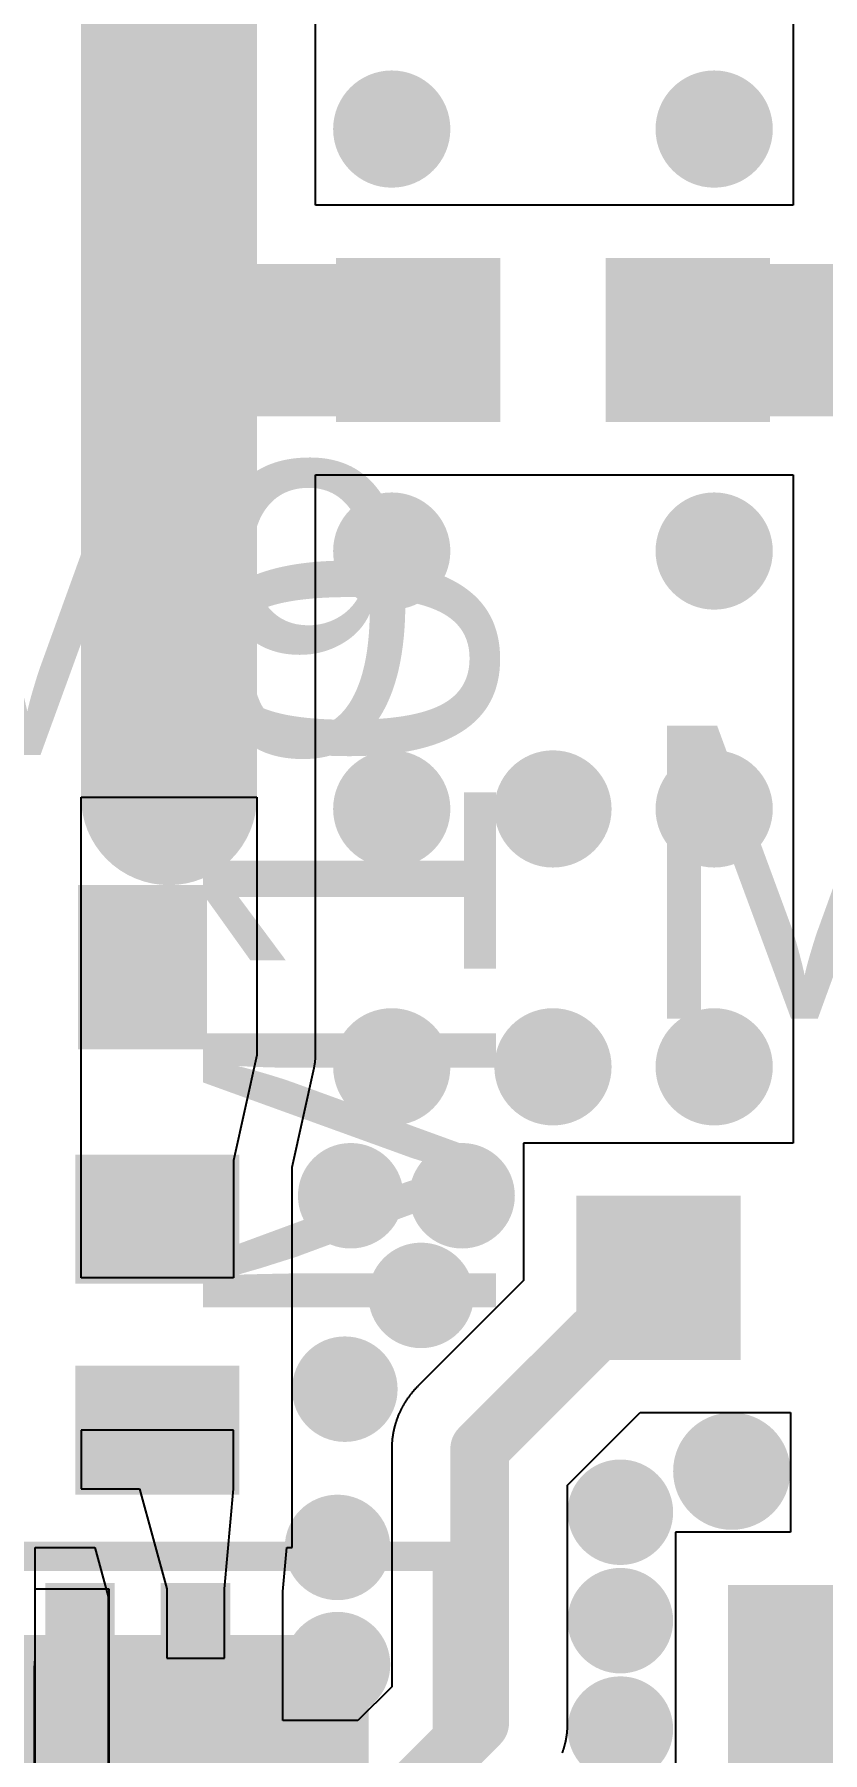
# Model space of a CAD drawing. Header units: millimetres. Extents: x -0.01 to 2.64, y -2.47 to 1.86.
# Drawn here: x 0.852 to 0.9865, y 0.639 to 0.9322 of the extents above; entities that cross this region are included whole.
import ezdxf

# ---------------------------------------------------------------- set-up
doc = ezdxf.new("R2010")
doc.units = ezdxf.units.MM
doc.header["$MEASUREMENT"] = 0
for name, color, linetype in [('BottomLayer', 5, 'Continuous'), ('BottomSolder', 6, 'Continuous'), ('MidLayer1', 16, 'Continuous'), ('MidLayer2', 76, 'Continuous'), ('TopLayer', 1, 'Continuous'), ('TopOverlay', 2, 'Continuous'), ('TopSolder', 216, 'Continuous'), ('ViaHoleLayer', 16, 'Continuous')]:
    doc.layers.add(name, color=color, linetype=linetype)
doc.styles.add('Arial', font='', dxfattribs={"height": 0.2})
doc.styles.get('Arial').set_extended_font_data('Arial')

# ---------------------------------------------------------------- blocks, each defined once
blk = doc.blocks.new('QFN16_3_3___R__G_18')
at = {"layer": 'BottomSolder'}
blk.add_hatch(color=6, dxfattribs=at).paths.add_polyline_path([(-0.05906, -0.05906), (0.05906, -0.05906), (0.05906, 0.05906), (-0.05906, 0.05906)])
at = {"layer": 'TopLayer'}
for points in [[(-0.02461, 0.06693), (-0.02461, 0.04331), (-0.03445, 0.04331), (-0.03445, 0.06693)], [(-0.00492, 0.06693), (-0.00492, 0.04331), (-0.01476, 0.04331), (-0.01476, 0.06693)], [(0.01476, 0.06693), (0.01476, 0.04331), (0.00492, 0.04331), (0.00492, 0.06693)], [(0.03445, 0.06693), (0.03445, 0.04331), (0.02461, 0.04331), (0.02461, 0.06693)], [(-0.06693, 0.03445), (-0.04331, 0.03445), (-0.04331, 0.02461), (-0.06693, 0.02461)], [(-0.03346, -0.03346), (-0.03346, 0.03346), (0.03346, 0.03346), (0.03346, -0.03346)], [(0.04331, 0.03445), (0.06693, 0.03445), (0.06693, 0.02461), (0.04331, 0.02461)], [(-0.06693, 0.01476), (-0.04331, 0.01476), (-0.04331, 0.00492), (-0.06693, 0.00492)], [(0.04331, 0.01476), (0.06693, 0.01476), (0.06693, 0.00492), (0.04331, 0.00492)], [(-0.06693, -0.00492), (-0.04331, -0.00492), (-0.04331, -0.01476), (-0.06693, -0.01476)], [(0.04331, -0.00492), (0.06693, -0.00492), (0.06693, -0.01476), (0.04331, -0.01476)], [(-0.06693, -0.02461), (-0.04331, -0.02461), (-0.04331, -0.03445), (-0.06693, -0.03445)], [(0.04331, -0.02461), (0.06693, -0.02461), (0.06693, -0.03445), (0.04331, -0.03445)], [(-0.03445, -0.06693), (-0.03445, -0.04331), (-0.02461, -0.04331), (-0.02461, -0.06693)], [(-0.01476, -0.06693), (-0.01476, -0.04331), (-0.00492, -0.04331), (-0.00492, -0.06693)], [(0.00492, -0.06693), (0.00492, -0.04331), (0.01476, -0.04331), (0.01476, -0.06693)], [(0.02461, -0.06693), (0.02461, -0.04331), (0.03445, -0.04331), (0.03445, -0.06693)]]:
    blk.add_hatch(color=1, dxfattribs=at).paths.add_polyline_path(points)
at = {"layer": 'TopSolder'}
for points in [[(-0.02361, 0.06793), (-0.02361, 0.04231), (-0.03545, 0.04231), (-0.03545, 0.06793)], [(-0.00392, 0.06793), (-0.00392, 0.04231), (-0.01576, 0.04231), (-0.01576, 0.06793)], [(0.01576, 0.06793), (0.01576, 0.04231), (0.00392, 0.04231), (0.00392, 0.06793)], [(0.03545, 0.06793), (0.03545, 0.04231), (0.02361, 0.04231), (0.02361, 0.06793)], [(-0.06793, 0.03545), (-0.04231, 0.03545), (-0.04231, 0.02361), (-0.06793, 0.02361)], [(0.04231, 0.03545), (0.06793, 0.03545), (0.06793, 0.02361), (0.04231, 0.02361)], [(-0.03446, -0.03446), (-0.03446, 0.03446), (0.03446, 0.03446), (0.03446, -0.03446)], [(-0.06793, 0.01576), (-0.04231, 0.01576), (-0.04231, 0.00392), (-0.06793, 0.00392)], [(0.04231, 0.01576), (0.06793, 0.01576), (0.06793, 0.00392), (0.04231, 0.00392)], [(-0.06793, -0.00392), (-0.04231, -0.00392), (-0.04231, -0.01576), (-0.06793, -0.01576)], [(0.04231, -0.00392), (0.06793, -0.00392), (0.06793, -0.01576), (0.04231, -0.01576)], [(-0.06793, -0.02361), (-0.04231, -0.02361), (-0.04231, -0.03545), (-0.06793, -0.03545)], [(0.04231, -0.02361), (0.06793, -0.02361), (0.06793, -0.03545), (0.04231, -0.03545)], [(-0.03545, -0.06793), (-0.03545, -0.04231), (-0.02361, -0.04231), (-0.02361, -0.06793)], [(-0.01576, -0.06793), (-0.01576, -0.04231), (-0.00392, -0.04231), (-0.00392, -0.06793)], [(0.00392, -0.06793), (0.00392, -0.04231), (0.01576, -0.04231), (0.01576, -0.06793)], [(0.02361, -0.06793), (0.02361, -0.04231), (0.03545, -0.04231), (0.03545, -0.06793)]]:
    blk.add_hatch(color=216, dxfattribs=at).paths.add_polyline_path(points)
at = {"layer": 'TopOverlay', "const_width": 0.005}
for points in [[(-0.0725, 0.0535), (-0.0535, 0.0725)], [(-0.0535, 0.0725), (-0.02997, 0.0725)], [(-0.02997, 0.0725), (0.0725, 0.0725)], [(0.0725, -0.0725), (0.0725, 0.0725)], [(-0.0725, 0.02097), (-0.0725, 0.0535)], [(-0.0725, -0.0725), (-0.0725, 0.02097)], [(-0.0725, -0.0725), (0.0725, -0.0725)]]:
    blk.add_lwpolyline(points, dxfattribs=at)
at = {"layer": 'TopOverlay', "const_width": 0.0025}
for points in [[(-0.05475, 0.0725, 1), (-0.05225, 0.0725, 1)], [(-0.05475, 0.0725, 1), (-0.05225, 0.0725, 1)], [(-0.03122, 0.0725, 1), (-0.02872, 0.0725, 1)], [(-0.03122, 0.0725, 1), (-0.02872, 0.0725, 1)], [(0.07125, 0.0725, 1), (0.07375, 0.0725, 1)], [(0.07125, 0.0725, 1), (0.07375, 0.0725, 1)], [(-0.07375, 0.0535, 1), (-0.07125, 0.0535, 1)], [(-0.07375, 0.0535, 1), (-0.07125, 0.0535, 1)], [(-0.07375, 0.02097, 1), (-0.07125, 0.02097, 1)], [(-0.07375, 0.02097, 1), (-0.07125, 0.02097, 1)], [(-0.07375, -0.0725, 1), (-0.07125, -0.0725, 1)], [(-0.07375, -0.0725, 1), (-0.07125, -0.0725, 1)], [(0.07125, -0.0725, 1), (0.07375, -0.0725, 1)], [(0.07125, -0.0725, 1), (0.07375, -0.0725, 1)]]:
    blk.add_lwpolyline(points, format="xyb", close=True, dxfattribs=at)
blk = doc.blocks.new('C_________S__A___C____20')
at = {"layer": 'TopLayer'}
for points in [[(-0.05118, 0.05512), (-0.01969, 0.05512), (-0.01969, -0.05512), (-0.05118, -0.05512)], [(0.01968, 0.05512), (0.05118, 0.05512), (0.05118, -0.05512), (0.01968, -0.05512)]]:
    blk.add_hatch(color=1, dxfattribs=at).paths.add_polyline_path(points)
at = {"layer": 'TopSolder'}
for points in [[(-0.05218, 0.05612), (-0.01869, 0.05612), (-0.01869, -0.05612), (-0.05218, -0.05612)], [(0.01868, 0.05612), (0.05218, 0.05612), (0.05218, -0.05612), (0.01868, -0.05612)]]:
    blk.add_hatch(color=216, dxfattribs=at).paths.add_polyline_path(points)
blk = doc.blocks.new('0402_26_26_20_23')
at = {"layer": 'TopLayer'}
for points in [[(-0.036, 0.013), (-0.01, 0.013), (-0.01, -0.013), (-0.036, -0.013)], [(0.01, 0.013), (0.036, 0.013), (0.036, -0.013), (0.01, -0.013)]]:
    blk.add_hatch(color=1, dxfattribs=at).paths.add_polyline_path(points)
at = {"layer": 'TopSolder'}
for points in [[(-0.037, 0.014), (-0.009, 0.014), (-0.009, -0.014), (-0.037, -0.014)], [(0.009, 0.014), (0.037, 0.014), (0.037, -0.014), (0.009, -0.014)]]:
    blk.add_hatch(color=216, dxfattribs=at).paths.add_polyline_path(points)
blk = doc.blocks.new('0402_26_26_20_25')
at = {"layer": 'TopLayer'}
for points in [[(-0.036, 0.013), (-0.01, 0.013), (-0.01, -0.013), (-0.036, -0.013)], [(0.01, 0.013), (0.036, 0.013), (0.036, -0.013), (0.01, -0.013)]]:
    blk.add_hatch(color=1, dxfattribs=at).paths.add_polyline_path(points)
at = {"layer": 'TopSolder'}
for points in [[(-0.037, 0.014), (-0.009, 0.014), (-0.009, -0.014), (-0.037, -0.014)], [(0.009, 0.014), (0.037, 0.014), (0.037, -0.014), (0.009, -0.014)]]:
    blk.add_hatch(color=216, dxfattribs=at).paths.add_polyline_path(points)
blk = doc.blocks.new('0402_20_26_16_26')
at = {"layer": 'TopLayer'}
for points in [[(-0.028, 0.013), (-0.008, 0.013), (-0.008, -0.013), (-0.028, -0.013)], [(0.008, 0.013), (0.028, 0.013), (0.028, -0.013), (0.008, -0.013)]]:
    blk.add_hatch(color=1, dxfattribs=at).paths.add_polyline_path(points)
at = {"layer": 'TopSolder'}
for points in [[(-0.029, 0.014), (-0.007, 0.014), (-0.007, -0.014), (-0.029, -0.014)], [(0.007, 0.014), (0.029, 0.014), (0.029, -0.014), (0.007, -0.014)]]:
    blk.add_hatch(color=216, dxfattribs=at).paths.add_polyline_path(points)
blk = doc.blocks.new('0402_20_26_16_27')
at = {"layer": 'TopLayer'}
for points in [[(-0.028, 0.013), (-0.008, 0.013), (-0.008, -0.013), (-0.028, -0.013)], [(0.008, 0.013), (0.028, 0.013), (0.028, -0.013), (0.008, -0.013)]]:
    blk.add_hatch(color=1, dxfattribs=at).paths.add_polyline_path(points)
at = {"layer": 'TopSolder'}
for points in [[(-0.029, 0.014), (-0.007, 0.014), (-0.007, -0.014), (-0.029, -0.014)], [(0.007, 0.014), (0.029, 0.014), (0.029, -0.014), (0.007, -0.014)]]:
    blk.add_hatch(color=216, dxfattribs=at).paths.add_polyline_path(points)

msp = doc.modelspace()

# ---------------------------------------------------------------- hatches: boundary and pattern name
at = {"layer": 'BottomLayer'}
h = msp.add_hatch(color=5, dxfattribs=at)
edge = h.paths.add_edge_path()
edge.add_arc((0.913, 0.916), 0.01, 0, 360)
h = msp.add_hatch(color=5, dxfattribs=at)
edge = h.paths.add_edge_path()
edge.add_arc((0.968, 0.916), 0.01, 0, 360)
h = msp.add_hatch(color=5, dxfattribs=at)
edge = h.paths.add_edge_path()
edge.add_arc((0.913, 0.844), 0.01, 0, 360)
h = msp.add_hatch(color=5, dxfattribs=at)
edge = h.paths.add_edge_path()
edge.add_arc((0.968, 0.844), 0.01, 0, 360)
h = msp.add_hatch(color=5, dxfattribs=at)
edge = h.paths.add_edge_path()
edge.add_arc((0.913, 0.8), 0.01, 0, 360)
h = msp.add_hatch(color=5, dxfattribs=at)
edge = h.paths.add_edge_path()
edge.add_arc((0.9405, 0.8), 0.01, 0, 360)
h = msp.add_hatch(color=5, dxfattribs=at)
edge = h.paths.add_edge_path()
edge.add_arc((0.968, 0.8), 0.01, 0, 360)
h = msp.add_hatch(color=5, dxfattribs=at)
edge = h.paths.add_edge_path()
edge.add_arc((0.913, 0.756), 0.01, 0, 360)
h = msp.add_hatch(color=5, dxfattribs=at)
edge = h.paths.add_edge_path()
edge.add_arc((0.9405, 0.756), 0.01, 0, 360)
h = msp.add_hatch(color=5, dxfattribs=at)
edge = h.paths.add_edge_path()
edge.add_arc((0.968, 0.756), 0.01, 0, 360)
h = msp.add_hatch(color=5, dxfattribs=at)
edge = h.paths.add_edge_path()
edge.add_arc((0.906, 0.734), 0.009, 0, 360)
h = msp.add_hatch(color=5, dxfattribs=at)
edge = h.paths.add_edge_path()
edge.add_arc((0.925, 0.734), 0.009, 0, 360)
h = msp.add_hatch(color=5, dxfattribs=at)
edge = h.paths.add_edge_path()
edge.add_arc((0.918, 0.717), 0.009, 0, 360)
h = msp.add_hatch(color=5, dxfattribs=at)
edge = h.paths.add_edge_path()
edge.add_arc((0.905, 0.701), 0.009, 0, 360)
h = msp.add_hatch(color=5, dxfattribs=at)
edge = h.paths.add_edge_path()
edge.add_arc((0.971, 0.687), 0.01, 0, 360)
h = msp.add_hatch(color=5, dxfattribs=at)
edge = h.paths.add_edge_path()
edge.add_arc((0.952, 0.68), 0.009, 0, 360)
h = msp.add_hatch(color=5, dxfattribs=at)
edge = h.paths.add_edge_path()
edge.add_arc((0.90375, 0.674), 0.009, 0, 360)
h = msp.add_hatch(color=5, dxfattribs=at)
edge = h.paths.add_edge_path()
edge.add_arc((0.952, 0.6615), 0.009, 0, 360)
h = msp.add_hatch(color=5, dxfattribs=at)
edge = h.paths.add_edge_path()
edge.add_arc((0.90375, 0.654), 0.009, 0, 360)
h = msp.add_hatch(color=5, dxfattribs=at)
edge = h.paths.add_edge_path()
edge.add_arc((0.952, 0.643), 0.009, 0, 360)
at = {"layer": 'MidLayer1'}
h = msp.add_hatch(color=16, dxfattribs=at)
edge = h.paths.add_edge_path()
edge.add_arc((0.913, 0.916), 0.01, 0, 360)
h = msp.add_hatch(color=16, dxfattribs=at)
edge = h.paths.add_edge_path()
edge.add_arc((0.968, 0.916), 0.01, 0, 360)
h = msp.add_hatch(color=16, dxfattribs=at)
edge = h.paths.add_edge_path()
edge.add_arc((0.913, 0.844), 0.01, 0, 360)
h = msp.add_hatch(color=16, dxfattribs=at)
edge = h.paths.add_edge_path()
edge.add_arc((0.968, 0.844), 0.01, 0, 360)
h = msp.add_hatch(color=16, dxfattribs=at)
edge = h.paths.add_edge_path()
edge.add_arc((0.913, 0.8), 0.01, 0, 360)
h = msp.add_hatch(color=16, dxfattribs=at)
edge = h.paths.add_edge_path()
edge.add_arc((0.9405, 0.8), 0.01, 0, 360)
h = msp.add_hatch(color=16, dxfattribs=at)
edge = h.paths.add_edge_path()
edge.add_arc((0.968, 0.8), 0.01, 0, 360)
h = msp.add_hatch(color=16, dxfattribs=at)
edge = h.paths.add_edge_path()
edge.add_arc((0.913, 0.756), 0.01, 0, 360)
h = msp.add_hatch(color=16, dxfattribs=at)
edge = h.paths.add_edge_path()
edge.add_arc((0.9405, 0.756), 0.01, 0, 360)
h = msp.add_hatch(color=16, dxfattribs=at)
edge = h.paths.add_edge_path()
edge.add_arc((0.968, 0.756), 0.01, 0, 360)
h = msp.add_hatch(color=16, dxfattribs=at)
edge = h.paths.add_edge_path()
edge.add_arc((0.906, 0.734), 0.009, 0, 360)
h = msp.add_hatch(color=16, dxfattribs=at)
edge = h.paths.add_edge_path()
edge.add_arc((0.925, 0.734), 0.009, 0, 360)
h = msp.add_hatch(color=16, dxfattribs=at)
edge = h.paths.add_edge_path()
edge.add_arc((0.918, 0.717), 0.009, 0, 360)
h = msp.add_hatch(color=16, dxfattribs=at)
edge = h.paths.add_edge_path()
edge.add_arc((0.905, 0.701), 0.009, 0, 360)
h = msp.add_hatch(color=16, dxfattribs=at)
edge = h.paths.add_edge_path()
edge.add_arc((0.971, 0.687), 0.01, 0, 360)
h = msp.add_hatch(color=16, dxfattribs=at)
edge = h.paths.add_edge_path()
edge.add_arc((0.952, 0.68), 0.009, 0, 360)
h = msp.add_hatch(color=16, dxfattribs=at)
edge = h.paths.add_edge_path()
edge.add_arc((0.90375, 0.674), 0.009, 0, 360)
h = msp.add_hatch(color=16, dxfattribs=at)
edge = h.paths.add_edge_path()
edge.add_arc((0.952, 0.6615), 0.009, 0, 360)
h = msp.add_hatch(color=16, dxfattribs=at)
edge = h.paths.add_edge_path()
edge.add_arc((0.90375, 0.654), 0.009, 0, 360)
h = msp.add_hatch(color=16, dxfattribs=at)
edge = h.paths.add_edge_path()
edge.add_arc((0.952, 0.643), 0.009, 0, 360)
at = {"layer": 'MidLayer2'}
h = msp.add_hatch(color=76, dxfattribs=at)
edge = h.paths.add_edge_path()
edge.add_arc((0.913, 0.916), 0.01, 0, 360)
h = msp.add_hatch(color=76, dxfattribs=at)
edge = h.paths.add_edge_path()
edge.add_arc((0.968, 0.916), 0.01, 0, 360)
h = msp.add_hatch(color=76, dxfattribs=at)
edge = h.paths.add_edge_path()
edge.add_arc((0.913, 0.844), 0.01, 0, 360)
h = msp.add_hatch(color=76, dxfattribs=at)
edge = h.paths.add_edge_path()
edge.add_arc((0.968, 0.844), 0.01, 0, 360)
h = msp.add_hatch(color=76, dxfattribs=at)
edge = h.paths.add_edge_path()
edge.add_arc((0.913, 0.8), 0.01, 0, 360)
h = msp.add_hatch(color=76, dxfattribs=at)
edge = h.paths.add_edge_path()
edge.add_arc((0.9405, 0.8), 0.01, 0, 360)
h = msp.add_hatch(color=76, dxfattribs=at)
edge = h.paths.add_edge_path()
edge.add_arc((0.968, 0.8), 0.01, 0, 360)
h = msp.add_hatch(color=76, dxfattribs=at)
edge = h.paths.add_edge_path()
edge.add_arc((0.913, 0.756), 0.01, 0, 360)
h = msp.add_hatch(color=76, dxfattribs=at)
edge = h.paths.add_edge_path()
edge.add_arc((0.9405, 0.756), 0.01, 0, 360)
h = msp.add_hatch(color=76, dxfattribs=at)
edge = h.paths.add_edge_path()
edge.add_arc((0.968, 0.756), 0.01, 0, 360)
h = msp.add_hatch(color=76, dxfattribs=at)
edge = h.paths.add_edge_path()
edge.add_arc((0.906, 0.734), 0.009, 0, 360)
h = msp.add_hatch(color=76, dxfattribs=at)
edge = h.paths.add_edge_path()
edge.add_arc((0.925, 0.734), 0.009, 0, 360)
h = msp.add_hatch(color=76, dxfattribs=at)
edge = h.paths.add_edge_path()
edge.add_arc((0.918, 0.717), 0.009, 0, 360)
h = msp.add_hatch(color=76, dxfattribs=at)
edge = h.paths.add_edge_path()
edge.add_arc((0.905, 0.701), 0.009, 0, 360)
h = msp.add_hatch(color=76, dxfattribs=at)
edge = h.paths.add_edge_path()
edge.add_arc((0.971, 0.687), 0.01, 0, 360)
h = msp.add_hatch(color=76, dxfattribs=at)
edge = h.paths.add_edge_path()
edge.add_arc((0.952, 0.68), 0.009, 0, 360)
h = msp.add_hatch(color=76, dxfattribs=at)
edge = h.paths.add_edge_path()
edge.add_arc((0.90375, 0.674), 0.009, 0, 360)
h = msp.add_hatch(color=76, dxfattribs=at)
edge = h.paths.add_edge_path()
edge.add_arc((0.952, 0.6615), 0.009, 0, 360)
h = msp.add_hatch(color=76, dxfattribs=at)
edge = h.paths.add_edge_path()
edge.add_arc((0.90375, 0.654), 0.009, 0, 360)
h = msp.add_hatch(color=76, dxfattribs=at)
edge = h.paths.add_edge_path()
edge.add_arc((0.952, 0.643), 0.009, 0, 360)
at = {"layer": 'TopLayer'}
h = msp.add_hatch(color=1, dxfattribs=at)
edge = h.paths.add_edge_path()
edge.add_arc((0.913, 0.916), 0.01, 0, 360)
h = msp.add_hatch(color=1, dxfattribs=at)
edge = h.paths.add_edge_path()
edge.add_arc((0.968, 0.916), 0.01, 0, 360)
h = msp.add_hatch(color=1, dxfattribs=at)
edge = h.paths.add_edge_path()
edge.add_arc((0.913, 0.844), 0.01, 0, 360)
h = msp.add_hatch(color=1, dxfattribs=at)
edge = h.paths.add_edge_path()
edge.add_arc((0.968, 0.844), 0.01, 0, 360)
h = msp.add_hatch(color=1, dxfattribs=at)
edge = h.paths.add_edge_path()
edge.add_arc((0.913, 0.8), 0.01, 0, 360)
h = msp.add_hatch(color=1, dxfattribs=at)
edge = h.paths.add_edge_path()
edge.add_arc((0.9405, 0.8), 0.01, 0, 360)
h = msp.add_hatch(color=1, dxfattribs=at)
edge = h.paths.add_edge_path()
edge.add_arc((0.968, 0.8), 0.01, 0, 360)
h = msp.add_hatch(color=1, dxfattribs=at)
edge = h.paths.add_edge_path()
edge.add_arc((0.913, 0.756), 0.01, 0, 360)
h = msp.add_hatch(color=1, dxfattribs=at)
edge = h.paths.add_edge_path()
edge.add_arc((0.9405, 0.756), 0.01, 0, 360)
h = msp.add_hatch(color=1, dxfattribs=at)
edge = h.paths.add_edge_path()
edge.add_arc((0.968, 0.756), 0.01, 0, 360)
h = msp.add_hatch(color=1, dxfattribs=at)
edge = h.paths.add_edge_path()
edge.add_arc((0.906, 0.734), 0.009, 0, 360)
h = msp.add_hatch(color=1, dxfattribs=at)
edge = h.paths.add_edge_path()
edge.add_arc((0.925, 0.734), 0.009, 0, 360)
h = msp.add_hatch(color=1, dxfattribs=at)
edge = h.paths.add_edge_path()
edge.add_arc((0.918, 0.717), 0.009, 0, 360)
h = msp.add_hatch(color=1, dxfattribs=at)
edge = h.paths.add_edge_path()
edge.add_arc((0.905, 0.701), 0.009, 0, 360)
h = msp.add_hatch(color=1, dxfattribs=at)
edge = h.paths.add_edge_path()
edge.add_arc((0.971, 0.687), 0.01, 0, 360)
h = msp.add_hatch(color=1, dxfattribs=at)
edge = h.paths.add_edge_path()
edge.add_arc((0.952, 0.68), 0.009, 0, 360)
h = msp.add_hatch(color=1, dxfattribs=at)
edge = h.paths.add_edge_path()
edge.add_arc((0.90375, 0.674), 0.009, 0, 360)
h = msp.add_hatch(color=1, dxfattribs=at)
edge = h.paths.add_edge_path()
edge.add_arc((0.952, 0.6615), 0.009, 0, 360)
msp.add_hatch(color=1, dxfattribs=at).paths.add_polyline_path([(0.85492, 0.64331), (0.85499, 0.64331), (0.85499, 0.66693), (0.85492, 0.66693)])
h = msp.add_hatch(color=1, dxfattribs=at)
edge = h.paths.add_edge_path()
edge.add_arc((0.90375, 0.654), 0.009, 0, 360)
h = msp.add_hatch(color=1, dxfattribs=at)
edge = h.paths.add_edge_path()
edge.add_arc((0.952, 0.643), 0.009, 0, 360)
at = {"layer": 'ViaHoleLayer'}
h = msp.add_hatch(color=16, dxfattribs=at)
edge = h.paths.add_edge_path()
edge.add_arc((0.913, 0.916), 0.005, 0, 360)
h = msp.add_hatch(color=16, dxfattribs=at)
edge = h.paths.add_edge_path()
edge.add_arc((0.968, 0.916), 0.005, 0, 360)
h = msp.add_hatch(color=16, dxfattribs=at)
edge = h.paths.add_edge_path()
edge.add_arc((0.913, 0.844), 0.005, 0, 360)
h = msp.add_hatch(color=16, dxfattribs=at)
edge = h.paths.add_edge_path()
edge.add_arc((0.968, 0.844), 0.005, 0, 360)
h = msp.add_hatch(color=16, dxfattribs=at)
edge = h.paths.add_edge_path()
edge.add_arc((0.913, 0.8), 0.005, 0, 360)
h = msp.add_hatch(color=16, dxfattribs=at)
edge = h.paths.add_edge_path()
edge.add_arc((0.9405, 0.8), 0.005, 0, 360)
h = msp.add_hatch(color=16, dxfattribs=at)
edge = h.paths.add_edge_path()
edge.add_arc((0.968, 0.8), 0.005, 0, 360)
h = msp.add_hatch(color=16, dxfattribs=at)
edge = h.paths.add_edge_path()
edge.add_arc((0.913, 0.756), 0.005, 0, 360)
h = msp.add_hatch(color=16, dxfattribs=at)
edge = h.paths.add_edge_path()
edge.add_arc((0.9405, 0.756), 0.005, 0, 360)
h = msp.add_hatch(color=16, dxfattribs=at)
edge = h.paths.add_edge_path()
edge.add_arc((0.968, 0.756), 0.005, 0, 360)
h = msp.add_hatch(color=16, dxfattribs=at)
edge = h.paths.add_edge_path()
edge.add_arc((0.906, 0.734), 0.004, 0, 360)
h = msp.add_hatch(color=16, dxfattribs=at)
edge = h.paths.add_edge_path()
edge.add_arc((0.925, 0.734), 0.004, 0, 360)
h = msp.add_hatch(color=16, dxfattribs=at)
edge = h.paths.add_edge_path()
edge.add_arc((0.918, 0.717), 0.004, 0, 360)
h = msp.add_hatch(color=16, dxfattribs=at)
edge = h.paths.add_edge_path()
edge.add_arc((0.905, 0.701), 0.004, 0, 360)
h = msp.add_hatch(color=16, dxfattribs=at)
edge = h.paths.add_edge_path()
edge.add_arc((0.971, 0.687), 0.005, 0, 360)
h = msp.add_hatch(color=16, dxfattribs=at)
edge = h.paths.add_edge_path()
edge.add_arc((0.952, 0.68), 0.004, 0, 360)
h = msp.add_hatch(color=16, dxfattribs=at)
edge = h.paths.add_edge_path()
edge.add_arc((0.90375, 0.674), 0.004, 0, 360)
h = msp.add_hatch(color=16, dxfattribs=at)
edge = h.paths.add_edge_path()
edge.add_arc((0.952, 0.6615), 0.004, 0, 360)
h = msp.add_hatch(color=16, dxfattribs=at)
edge = h.paths.add_edge_path()
edge.add_arc((0.90375, 0.654), 0.004, 0, 360)
h = msp.add_hatch(color=16, dxfattribs=at)
edge = h.paths.add_edge_path()
edge.add_arc((0.952, 0.643), 0.004, 0, 360)

# ---------------------------------------------------------------- linework, layer by layer
at = {"layer": 'TopLayer'}
for p, q in [((0.9, 0.903), (0.9, 1.29764)), ((0.9815, 1.10512), (0.9815, 0.903)), ((0.9045, 0.903), (0.9, 0.903)), ((0.90453, 0.903), (0.9045, 0.903)), ((0.97647, 0.903), (0.90453, 0.903)), ((0.9765, 0.903), (0.97647, 0.903)), ((0.9815, 0.903), (0.9765, 0.903)), ((0.9, 0.802), (0.9, 0.857)), ((0.9, 0.857), (0.9045, 0.857)), ((0.9045, 0.857), (0.90453, 0.857)), ((0.90453, 0.857), (0.97647, 0.857)), ((0.97647, 0.857), (0.9765, 0.857)), ((0.9765, 0.857), (0.9815, 0.857)), ((0.9815, 0.857), (0.9815, 0.76761)), ((0.86, 0.72), (0.86, 0.802)), ((0.86, 0.802), (0.89, 0.802)), ((0.89, 0.802), (0.89, 0.758)), ((0.9, 0.758), (0.9, 0.802)), ((0.9815, 0.76761), (0.9815, 0.743)), ((0.89, 0.758), (0.886, 0.74)), ((0.89986, 0.75636), (0.89987, 0.75639)), ((0.89987, 0.75641), (0.89988, 0.75644)), ((0.89987, 0.7564), (0.89987, 0.75641)), ((0.89987, 0.75639), (0.89987, 0.7564)), ((0.89988, 0.75648), (0.89989, 0.75649)), ((0.89988, 0.75644), (0.89988, 0.75648)), ((0.89989, 0.75655), (0.8999, 0.75658)), ((0.89989, 0.75653), (0.89989, 0.75655)), ((0.89989, 0.75651), (0.89989, 0.75653)), ((0.89989, 0.75649), (0.89989, 0.75651)), ((0.8999, 0.75662), (0.89991, 0.75665)), ((0.8999, 0.75659), (0.8999, 0.75662)), ((0.8999, 0.75658), (0.8999, 0.75659)), ((0.89991, 0.75668), (0.89992, 0.75671)), ((0.89991, 0.75667), (0.89991, 0.75668)), ((0.89991, 0.75665), (0.89991, 0.75667)), ((0.89992, 0.75677), (0.89993, 0.7568)), ((0.89992, 0.75675), (0.89992, 0.75677)), ((0.89992, 0.75674), (0.89992, 0.75675)), ((0.89992, 0.75671), (0.89992, 0.75674)), ((0.89993, 0.75684), (0.89994, 0.75687)), ((0.89993, 0.75682), (0.89993, 0.75684)), ((0.89993, 0.7568), (0.89993, 0.75682)), ((0.89994, 0.75695), (0.89995, 0.75698)), ((0.89994, 0.75693), (0.89994, 0.75695)), ((0.89994, 0.7569), (0.89994, 0.75693)), ((0.89994, 0.75689), (0.89994, 0.7569)), ((0.89994, 0.75687), (0.89994, 0.75689)), ((0.89995, 0.75703), (0.89996, 0.75706)), ((0.89995, 0.75702), (0.89995, 0.75703)), ((0.89995, 0.75701), (0.89995, 0.75702)), ((0.89995, 0.75698), (0.89995, 0.75701)), ((0.89996, 0.75715), (0.89997, 0.75717)), ((0.89996, 0.75713), (0.89996, 0.75715)), ((0.89996, 0.75711), (0.89996, 0.75713)), ((0.89996, 0.75709), (0.89996, 0.75711)), ((0.89996, 0.75706), (0.89996, 0.75709)), ((0.89997, 0.75729), (0.89998, 0.75731)), ((0.89997, 0.75726), (0.89997, 0.75729)), ((0.89997, 0.75724), (0.89997, 0.75726)), ((0.89997, 0.75723), (0.89997, 0.75724)), ((0.89997, 0.7572), (0.89997, 0.75723)), ((0.89997, 0.75717), (0.89997, 0.7572)), ((0.89998, 0.75742), (0.89999, 0.75746)), ((0.89998, 0.75738), (0.89998, 0.75742)), ((0.89998, 0.75742), (0.89998, 0.75742)), ((0.89998, 0.75742), (0.89998, 0.75742)), ((0.89998, 0.75735), (0.89998, 0.75738)), ((0.89998, 0.75733), (0.89998, 0.75735)), ((0.89998, 0.75731), (0.89998, 0.75733)), ((0.89999, 0.75766), (0.9, 0.75769)), ((0.89999, 0.75764), (0.89999, 0.75766)), ((0.89999, 0.75762), (0.89999, 0.75764)), ((0.89999, 0.7576), (0.89999, 0.75762)), ((0.89999, 0.75757), (0.89999, 0.7576)), ((0.89999, 0.75755), (0.89999, 0.75757)), ((0.89999, 0.75754), (0.89999, 0.75755)), ((0.89999, 0.75751), (0.89999, 0.75754)), ((0.89999, 0.75749), (0.89999, 0.75751)), ((0.89999, 0.75746), (0.89999, 0.75749)), ((0.9, 0.75798), (0.9, 0.758)), ((0.9, 0.75796), (0.9, 0.75798)), ((0.9, 0.75793), (0.9, 0.75796)), ((0.9, 0.75791), (0.9, 0.75793)), ((0.9, 0.75789), (0.9, 0.75791)), ((0.9, 0.75787), (0.9, 0.75789)), ((0.9, 0.75784), (0.9, 0.75787)), ((0.9, 0.75782), (0.9, 0.75784)), ((0.9, 0.75781), (0.9, 0.75782)), ((0.9, 0.75778), (0.9, 0.75781)), ((0.9, 0.75774), (0.9, 0.75778)), ((0.9, 0.75773), (0.9, 0.75774)), ((0.9, 0.75772), (0.9, 0.75773)), ((0.9, 0.75769), (0.9, 0.75772)), ((0.896, 0.7389), (0.89976, 0.75583)), ((0.89976, 0.75583), (0.89977, 0.75585)), ((0.89977, 0.75587), (0.89978, 0.7559)), ((0.89977, 0.75585), (0.89977, 0.75587)), ((0.89978, 0.75592), (0.89979, 0.75594)), ((0.89978, 0.7559), (0.89978, 0.75592)), ((0.89979, 0.75596), (0.8998, 0.75599)), ((0.89979, 0.75594), (0.89979, 0.75596)), ((0.8998, 0.75602), (0.89981, 0.75605)), ((0.8998, 0.75601), (0.8998, 0.75602)), ((0.8998, 0.75599), (0.8998, 0.75601)), ((0.89981, 0.75605), (0.89982, 0.75609)), ((0.89982, 0.75614), (0.89983, 0.75618)), ((0.89982, 0.7561), (0.89982, 0.75614)), ((0.89982, 0.75609), (0.89982, 0.7561)), ((0.89982, 0.75609), (0.89982, 0.75609)), ((0.89983, 0.75619), (0.89984, 0.75622)), ((0.89983, 0.75618), (0.89983, 0.75619)), ((0.89983, 0.75618), (0.89983, 0.75618)), ((0.89984, 0.75622), (0.89985, 0.75625)), ((0.89985, 0.75629), (0.89986, 0.75631)), ((0.89985, 0.75627), (0.89985, 0.75629)), ((0.89985, 0.75625), (0.89985, 0.75627)), ((0.89986, 0.75633), (0.89986, 0.75636)), ((0.89986, 0.75631), (0.89986, 0.75633)), ((0.9815, 0.743), (0.9355, 0.743)), ((0.9355, 0.743), (0.9355, 0.71955)), ((0.886, 0.74), (0.886, 0.72)), ((0.896, 0.72), (0.896, 0.7389)), ((0.886, 0.72), (0.86, 0.72)), ((0.896, 0.71998), (0.896, 0.72)), ((0.896, 0.71), (0.896, 0.71998)), ((0.9355, 0.71955), (0.91739, 0.70144)), ((0.896, 0.69402), (0.896, 0.71)), ((0.91672, 0.70073), (0.91665, 0.70065)), ((0.91679, 0.70081), (0.91672, 0.70073)), ((0.91687, 0.70089), (0.91679, 0.70081)), ((0.91694, 0.70097), (0.91687, 0.70089)), ((0.91701, 0.70105), (0.91694, 0.70097)), ((0.91709, 0.70113), (0.91701, 0.70105)), ((0.91716, 0.70121), (0.91709, 0.70113)), ((0.91724, 0.70129), (0.91716, 0.70121)), ((0.91732, 0.70137), (0.91724, 0.70129)), ((0.91739, 0.70144), (0.91732, 0.70137)), ((0.91469, 0.69776), (0.91466, 0.6977)), ((0.91472, 0.69781), (0.91469, 0.69776)), ((0.91475, 0.69786), (0.91472, 0.69781)), ((0.91478, 0.69792), (0.91475, 0.69786)), ((0.9148, 0.69796), (0.91478, 0.69792)), ((0.91485, 0.69805), (0.9148, 0.69796)), ((0.91488, 0.6981), (0.91485, 0.69805)), ((0.9149, 0.69815), (0.91488, 0.6981)), ((0.91496, 0.69824), (0.9149, 0.69815)), ((0.91501, 0.69834), (0.91496, 0.69824)), ((0.91503, 0.69837), (0.91501, 0.69834)), ((0.91506, 0.69843), (0.91503, 0.69837)), ((0.91512, 0.69853), (0.91506, 0.69843)), ((0.91518, 0.69862), (0.91512, 0.69853)), ((0.91521, 0.69868), (0.91518, 0.69862)), ((0.91523, 0.69871), (0.91521, 0.69868)), ((0.91529, 0.6988), (0.91523, 0.69871)), ((0.91535, 0.6989), (0.91529, 0.6988)), ((0.91539, 0.69895), (0.91535, 0.6989)), ((0.91541, 0.69899), (0.91539, 0.69895)), ((0.91547, 0.69908), (0.91541, 0.69899)), ((0.91553, 0.69917), (0.91547, 0.69908)), ((0.91559, 0.69926), (0.91553, 0.69917)), ((0.91565, 0.69935), (0.91559, 0.69926)), ((0.91571, 0.69944), (0.91565, 0.69935)), ((0.91575, 0.69949), (0.91571, 0.69944)), ((0.91578, 0.69953), (0.91575, 0.69949)), ((0.91584, 0.69962), (0.91578, 0.69953)), ((0.9159, 0.69971), (0.91584, 0.69962)), ((0.91597, 0.69979), (0.9159, 0.69971)), ((0.91603, 0.69988), (0.91597, 0.69979)), ((0.9161, 0.69997), (0.91603, 0.69988)), ((0.91617, 0.70005), (0.9161, 0.69997)), ((0.91623, 0.70014), (0.91617, 0.70005)), ((0.9163, 0.70023), (0.91623, 0.70014)), ((0.91637, 0.70031), (0.9163, 0.70023)), ((0.91644, 0.7004), (0.91637, 0.70031)), ((0.91651, 0.70048), (0.91644, 0.7004)), ((0.91658, 0.70056), (0.91651, 0.70048)), ((0.91665, 0.70065), (0.91658, 0.70056)), ((0.91354, 0.69482), (0.91351, 0.69472)), ((0.91357, 0.69493), (0.91354, 0.69482)), ((0.9136, 0.69503), (0.91357, 0.69493)), ((0.91363, 0.69514), (0.9136, 0.69503)), ((0.91364, 0.69518), (0.91363, 0.69514)), ((0.91366, 0.69524), (0.91364, 0.69518)), ((0.91368, 0.6953), (0.91366, 0.69524)), ((0.91369, 0.69535), (0.91368, 0.6953)), ((0.91373, 0.69545), (0.91369, 0.69535)), ((0.91376, 0.69556), (0.91373, 0.69545)), ((0.9138, 0.69566), (0.91376, 0.69556)), ((0.91383, 0.69576), (0.9138, 0.69566)), ((0.91387, 0.69586), (0.91383, 0.69576)), ((0.9139, 0.69597), (0.91387, 0.69586)), ((0.91394, 0.69607), (0.9139, 0.69597)), ((0.91398, 0.69617), (0.91394, 0.69607)), ((0.91402, 0.69627), (0.91398, 0.69617)), ((0.91406, 0.69638), (0.91402, 0.69627)), ((0.9141, 0.69648), (0.91406, 0.69638)), ((0.91414, 0.69658), (0.9141, 0.69648)), ((0.91418, 0.69668), (0.91414, 0.69658)), ((0.91423, 0.69678), (0.91418, 0.69668)), ((0.91427, 0.69688), (0.91423, 0.69678)), ((0.91431, 0.69698), (0.91427, 0.69688)), ((0.91436, 0.69708), (0.91431, 0.69698)), ((0.91441, 0.69718), (0.91436, 0.69708)), ((0.91445, 0.69728), (0.91441, 0.69718)), ((0.9145, 0.69737), (0.91445, 0.69728)), ((0.91455, 0.69747), (0.9145, 0.69737)), ((0.9146, 0.69757), (0.91455, 0.69747)), ((0.91464, 0.69767), (0.9146, 0.69757)), ((0.91466, 0.6977), (0.91464, 0.69767)), ((0.943, 0.68462), (0.95538, 0.697)), ((0.95538, 0.697), (0.981, 0.697)), ((0.981, 0.697), (0.981, 0.67661)), ((0.886, 0.694), (0.86, 0.694)), ((0.86, 0.694), (0.86, 0.684)), ((0.886, 0.684), (0.886, 0.694)), ((0.896, 0.694), (0.896, 0.69402)), ((0.896, 0.684), (0.896, 0.694)), ((0.91304, 0.69193), (0.91303, 0.69182)), ((0.91305, 0.69204), (0.91304, 0.69193)), ((0.91306, 0.69214), (0.91305, 0.69204)), ((0.91307, 0.69225), (0.91306, 0.69214)), ((0.91308, 0.69236), (0.91307, 0.69225)), ((0.91309, 0.69247), (0.91308, 0.69236)), ((0.9131, 0.69258), (0.91309, 0.69247)), ((0.91311, 0.69269), (0.9131, 0.69258)), ((0.91313, 0.6928), (0.91311, 0.69269)), ((0.91314, 0.6929), (0.91313, 0.6928)), ((0.91316, 0.69301), (0.91314, 0.6929)), ((0.91317, 0.69312), (0.91316, 0.69301)), ((0.91319, 0.69323), (0.91317, 0.69312)), ((0.91321, 0.69333), (0.91319, 0.69323)), ((0.91323, 0.69344), (0.91321, 0.69333)), ((0.91325, 0.69355), (0.91323, 0.69344)), ((0.91327, 0.69366), (0.91325, 0.69355)), ((0.91329, 0.69376), (0.91327, 0.69366)), ((0.91331, 0.69387), (0.91329, 0.69376)), ((0.91333, 0.69398), (0.91331, 0.69387)), ((0.91335, 0.69406), (0.91333, 0.69398)), ((0.91336, 0.69408), (0.91335, 0.69406)), ((0.91338, 0.69419), (0.91336, 0.69408)), ((0.9134, 0.6943), (0.91338, 0.69419)), ((0.91342, 0.69436), (0.9134, 0.6943)), ((0.91343, 0.6944), (0.91342, 0.69436)), ((0.91346, 0.69451), (0.91343, 0.6944)), ((0.91348, 0.69461), (0.91346, 0.69451)), ((0.91351, 0.69472), (0.91348, 0.69461)), ((0.91301, 0.69127), (0.913, 0.69116)), ((0.913, 0.69116), (0.913, 0.69106)), ((0.913, 0.69106), (0.913, 0.69095)), ((0.913, 0.69095), (0.913, 0.69084)), ((0.913, 0.69084), (0.913, 0.65021)), ((0.91302, 0.6916), (0.91301, 0.69149)), ((0.91301, 0.69149), (0.91301, 0.69138)), ((0.91301, 0.69138), (0.91301, 0.69127)), ((0.91303, 0.69171), (0.91302, 0.69166)), ((0.91302, 0.69166), (0.91302, 0.6916)), ((0.91303, 0.69182), (0.91303, 0.69181)), ((0.91303, 0.69181), (0.91303, 0.69171)), ((0.86, 0.684), (0.87, 0.684)), ((0.87, 0.684), (0.87461, 0.66693)), ((0.88445, 0.66693), (0.886, 0.684)), ((0.896, 0.68399), (0.896, 0.684)), ((0.896, 0.68397), (0.896, 0.68399)), ((0.896, 0.68399), (0.896, 0.68399)), ((0.896, 0.674), (0.896, 0.68397)), ((0.943, 0.64402), (0.943, 0.68462)), ((0.981, 0.67661), (0.96138, 0.67661)), ((0.96138, 0.67661), (0.96138, 0.62512)), ((0.85216, 0.65512), (0.85216, 0.674)), ((0.85216, 0.674), (0.85998, 0.674)), ((0.85998, 0.674), (0.86, 0.674)), ((0.86, 0.674), (0.86234, 0.674)), ((0.86234, 0.674), (0.86461, 0.6656)), ((0.89445, 0.66648), (0.89513, 0.674)), ((0.89513, 0.674), (0.896, 0.674)), ((0.85216, 0.6345), (0.85216, 0.66693)), ((0.85216, 0.66693), (0.86476, 0.66693)), ((0.86461, 0.6656), (0.86461, 0.65512)), ((0.86476, 0.66693), (0.86476, 0.6345)), ((0.87461, 0.66693), (0.87461, 0.65512)), ((0.88445, 0.65512), (0.88445, 0.66693)), ((0.89445, 0.65512), (0.89445, 0.66648)), ((0.85208, 0.65376), (0.85209, 0.65386)), ((0.85209, 0.65386), (0.8521, 0.65395)), ((0.8521, 0.65395), (0.85211, 0.65405)), ((0.85211, 0.65405), (0.85212, 0.65415)), ((0.85212, 0.65415), (0.85213, 0.65424)), ((0.85213, 0.65434), (0.85214, 0.65444)), ((0.85213, 0.65424), (0.85213, 0.65434)), ((0.85214, 0.65454), (0.85215, 0.65463)), ((0.85214, 0.65444), (0.85214, 0.65454)), ((0.85215, 0.65483), (0.85216, 0.65492)), ((0.85215, 0.65473), (0.85215, 0.65483)), ((0.85215, 0.65463), (0.85215, 0.65473)), ((0.85216, 0.65502), (0.85216, 0.65512)), ((0.85216, 0.65492), (0.85216, 0.65502)), ((0.86461, 0.65512), (0.86461, 0.65507)), ((0.86461, 0.65507), (0.86461, 0.63331)), ((0.87461, 0.65512), (0.88445, 0.65512)), ((0.89445, 0.65507), (0.89445, 0.65512)), ((0.89445, 0.64445), (0.89445, 0.65507)), ((0.85208, 0.65374), (0.85208, 0.65376)), ((0.85208, 0.63631), (0.85208, 0.65374)), ((0.913, 0.65021), (0.90724, 0.64445)), ((0.90724, 0.64445), (0.89445, 0.64445)), ((0.94287, 0.64204), (0.94289, 0.64215)), ((0.94289, 0.64215), (0.9429, 0.64226)), ((0.9429, 0.64226), (0.94291, 0.64237)), ((0.94291, 0.64237), (0.94292, 0.64248)), ((0.94292, 0.64248), (0.94293, 0.64258)), ((0.94293, 0.64258), (0.94294, 0.64269)), ((0.94294, 0.64269), (0.94295, 0.6428)), ((0.94295, 0.6428), (0.94296, 0.6429)), ((0.94296, 0.64292), (0.94297, 0.64302)), ((0.94296, 0.64291), (0.94296, 0.64292)), ((0.94296, 0.6429), (0.94296, 0.64291)), ((0.94297, 0.64313), (0.94298, 0.64318)), ((0.94297, 0.64302), (0.94297, 0.64313)), ((0.94298, 0.64324), (0.94299, 0.64335)), ((0.94298, 0.64318), (0.94298, 0.64324)), ((0.94299, 0.64356), (0.943, 0.64367)), ((0.94299, 0.64345), (0.94299, 0.64356)), ((0.94299, 0.64335), (0.94299, 0.64345)), ((0.943, 0.644), (0.943, 0.64402)), ((0.943, 0.64389), (0.943, 0.644)), ((0.943, 0.64378), (0.943, 0.64389)), ((0.943, 0.64389), (0.943, 0.64389)), ((0.943, 0.64367), (0.943, 0.64378)), ((0.943, 0.64378), (0.943, 0.64378)), ((0.94217, 0.63908), (0.9422, 0.63918)), ((0.9422, 0.63918), (0.94224, 0.63928)), ((0.94224, 0.63928), (0.94227, 0.63939)), ((0.94227, 0.63939), (0.94231, 0.63949)), ((0.94231, 0.63949), (0.94232, 0.63954)), ((0.94232, 0.63954), (0.94234, 0.63959)), ((0.94234, 0.63959), (0.94236, 0.63966)), ((0.94236, 0.63966), (0.94237, 0.6397)), ((0.94237, 0.6397), (0.9424, 0.6398)), ((0.9424, 0.6398), (0.94243, 0.63991)), ((0.94243, 0.63991), (0.94246, 0.64001)), ((0.94246, 0.64001), (0.94249, 0.64012)), ((0.94249, 0.64012), (0.94252, 0.64022)), ((0.94252, 0.64022), (0.94254, 0.64031)), ((0.94254, 0.64033), (0.94255, 0.64035)), ((0.94254, 0.64031), (0.94254, 0.64033)), ((0.94255, 0.64035), (0.94257, 0.64043)), ((0.94257, 0.64043), (0.94259, 0.64052)), ((0.94259, 0.64052), (0.9426, 0.64054)), ((0.9426, 0.64054), (0.94262, 0.64065)), ((0.94262, 0.64065), (0.94264, 0.64075)), ((0.94264, 0.64075), (0.94267, 0.64086)), ((0.94267, 0.64086), (0.94269, 0.64097)), ((0.94269, 0.64097), (0.94271, 0.64107)), ((0.94271, 0.64107), (0.94273, 0.64118)), ((0.94273, 0.64118), (0.94275, 0.64129)), ((0.94275, 0.64129), (0.94277, 0.6414)), ((0.94277, 0.6414), (0.94279, 0.6415)), ((0.94279, 0.6415), (0.94281, 0.64161)), ((0.94281, 0.64161), (0.94283, 0.64172)), ((0.94283, 0.64172), (0.94284, 0.64183)), ((0.94284, 0.64183), (0.94286, 0.64193)), ((0.94286, 0.64193), (0.94287, 0.64204)), ((0.94213, 0.63897), (0.94214, 0.639)), ((0.94214, 0.639), (0.94217, 0.63908))]:
    msp.add_line(p, q, dxfattribs=at)
for points, const_width in [([(0.875, 0.802), (0.875, 1.3075)], 0.03), ([(0.87588, 0.88), (0.9045, 0.88)], 0.026), ([(0.9765, 0.88), (1.0365, 0.88)], 0.026), ([(0.928, 0.69084), (0.94736, 0.71019)], 0.01), ([(0.928, 0.644), (0.928, 0.69084)], 0.01), ([(0.91353, 0.62953), (0.928, 0.644)], 0.01)]:
    msp.add_lwpolyline(points, dxfattribs=dict(at, const_width=const_width))
for points, const_width in [([(0.86938, 0.88, 1), (0.88238, 0.88, 1)], 0.013), ([(0.898, 0.88, 1), (0.911, 0.88, 1)], 0.013), ([(0.97, 0.88, 1), (0.983, 0.88, 1)], 0.013), ([(0.8675, 0.802, 1), (0.8825, 0.802, 1)], 0.015), ([(0.94486, 0.71019, 1), (0.94986, 0.71019, 1)], 0.005), ([(0.9255, 0.69084, 1), (0.9305, 0.69084, 1)], 0.005), ([(0.9255, 0.69084, 1), (0.9305, 0.69084, 1)], 0.005), ([(0.9255, 0.644, 1), (0.9305, 0.644, 1)], 0.005), ([(0.9255, 0.644, 1), (0.9305, 0.644, 1)], 0.005)]:
    msp.add_lwpolyline(points, format="xyb", close=True, dxfattribs=dict(at, const_width=const_width))

# ---------------------------------------------------------------- block references
for name, p, rotation in [('0402_26_26_20_25', (0.9405, 0.88), 180), ('0402_20_26_16_27', (0.873, 0.712), 90), ('C_________S__A___C____20', (1.0265, 0.61543), 90)]:
    msp.add_blockref(name, p, dxfattribs=dict(rotation=rotation))
for name, p in [('0402_20_26_16_26', (0.8525, 0.773)), ('0402_26_26_20_23', (0.9815, 0.72)), ('QFN16_3_3___R__G_18', (0.85, 0.6))]:
    msp.add_blockref(name, p)

# ---------------------------------------------------------------- texts
at = {"layer": 'TopOverlay', "style": 'Arial'}
for s, p in [('M9', (0.82161, 0.80922)), ('M13', (0.95421, 0.76422))]:
    msp.add_text(s, height=0.05, dxfattribs=at).set_placement(p)
msp.add_text('M10', height=0.05, rotation=90, dxfattribs=at).set_placement((0.93078, 0.70925))

doc.saveas('drawing.dxf')
